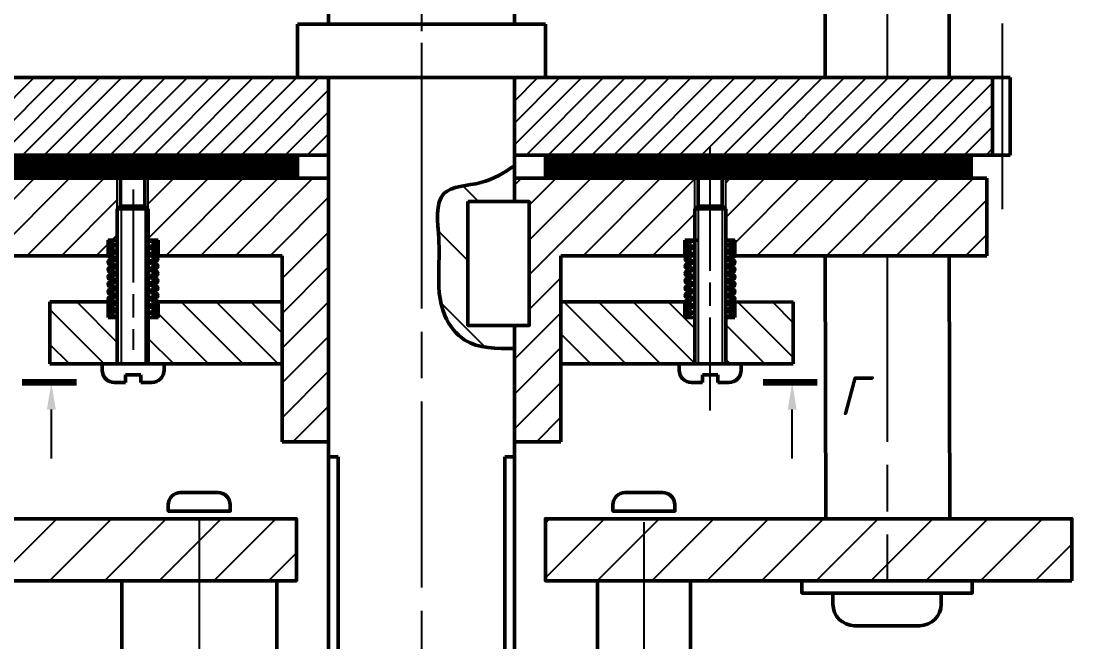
# Model space of a CAD drawing. Header units: millimetres. Extents: x 0 to 841, y -77 to 853.
# Drawn here: x 430.2 to 498.1, y 350.1 to 390.2 of the extents above; entities that cross this region are included whole.
import ezdxf

# ---------------------------------------------------------------- set-up
doc = ezdxf.new("R2010")
doc.units = ezdxf.units.MM
doc.linetypes.add('AM_ISO08W050', pattern=[18, 12, -1.5, 3, -1.5])
doc.linetypes.add('AM_ISO08W050x2', pattern=[9, 6, -0.75, 1.5, -0.75])
for name, color, linetype, lineweight in [('AM_0', 7, 'Continuous', 50), ('AM_0N', 7, 'Continuous', 50), ('AM_4', 3, 'Continuous', 25), ('AM_5', 3, 'Continuous', 25), ('AM_7', 4, 'AM_ISO08W050', 25), ('AM_8', 1, 'Continuous', 25), ('AM_8N', 1, 'Continuous', 25), ('основные', 7, 'Continuous', 50), ('оч жирные', 7, 'Continuous', 140)]:
    doc.layers.add(name, color=color, linetype=linetype, lineweight=lineweight)
doc.styles.get("Standard").update_dxf_attribs({"font": 'geniso.shx', "oblique": 15})
pattern_1 = [(45, (199.460975561205, 198.8098578900189), (-0.7071067811865476, 0.7071067811865476), [])]
pattern_2 = [(45, (199.460975561205, 202.817483433682), (-1.767766952966369, 1.767766952966369), [])]

msp = doc.modelspace()

# ---------------------------------------------------------------- hatches: boundary and pattern name
at = {"layer": 'AM_8'}
h = msp.add_hatch(dxfattribs=at)
h.set_pattern_fill('_U', color=256, angle=45, style=0, pattern_type=0)
h.set_pattern_definition(pattern_1)
h.paths.add_polyline_path([(419.1859755612047, 381.5598578900189), (448.0609765662182, 381.5598578900189), (448.0609765662182, 381.5638679044558), (450.0606730603242, 381.5628655528535), (450.0609755612047, 386.5598578900189), (419.1859755612047, 386.5598578900189)])
h = msp.add_hatch(dxfattribs=at)
h.set_pattern_fill('_U', color=256, angle=45, style=0, pattern_type=0)
h.set_pattern_definition(pattern_1)
h.paths.add_polyline_path([(492.9359755612047, 381.5598578900189), (492.9359755612047, 386.5598578900189), (462.0609755612047, 386.5598578900189), (462.0609755612047, 381.5598578900189)])
h = msp.add_hatch(dxfattribs=at)
h.set_pattern_fill('ANSI31', color=256, angle=90, style=0)
h.set_pattern_definition([(135, (199.460975561205, 198.8098578900189), (-2.245064030267288, -2.245064030267288), [])])
edge = h.paths.add_edge_path()
edge.add_spline(control_points=[(462.0609755612047, 380.8721319733041), (461.3970977047969, 380.4388652108789), (460.0477099102608, 379.5582139354195), (456.7679058908153, 379.5810777763456), (457.2485571936932, 376.3629258306127), (457.1524844068011, 373.8964817463382), (457.1644426681299, 371.4276900605455), (458.8563356753236, 369.2716641575205), (460.3786890217359, 369.0970530414929), (461.2486670225465, 369.0807269258662)], knot_values=[0, 0, 0, 0, 2.418082470328328, 4.914956780300526, 7.852483355528596, 9.823072599499431, 12.83017415258394, 14.87577353842227, 17.35521427821891, 17.35521427821891, 17.35521427821891, 17.35521427821891], degree=3, periodic=0)
edge.add_line((461.2486670232286, 369.0807269258277), (462.0609755612047, 369.0807269258277))
edge.add_line((462.0609755612047, 369.0807269258277), (462.0609755612047, 370.5638679044558))
edge.add_line((462.0609755612047, 370.5638679044558), (459.0609755612047, 370.5638679044558))
edge.add_line((459.0609755612047, 370.5638679044558), (459.0609755612047, 378.5638679044558))
edge.add_line((459.0609755612047, 378.5638679044558), (462.0609755612047, 378.5638679044558))
edge.add_line((462.0609755612047, 378.5638679044558), (462.0609755612047, 380.0638679044558))
edge.add_line((462.0609755612047, 380.0638679044558), (462.0609755612047, 380.8721319733041))
h = msp.add_hatch(dxfattribs=at)
h.set_pattern_fill('_U', color=256, scale=2.5, angle=45, style=0, pattern_type=0)
h.set_pattern_definition(pattern_2)
h.paths.add_polyline_path([(393.060975561205, 358.0883524694908), (393.060975561205, 354.0883524694908), (447.9859755612047, 354.0883524694908), (447.9859755612047, 358.0883524694908)])
h = msp.add_hatch(dxfattribs=at)
h.set_pattern_fill('_U', color=256, scale=2.5, angle=45, style=0, pattern_type=0)
h.set_pattern_definition(pattern_2)
h.paths.add_polyline_path([(498.0609755612047, 358.0883524694908), (464.0609755612047, 358.0883524694908), (464.0609755612047, 354.0883524694908), (498.0609755612047, 354.0883524694908)])
at = {"layer": 'AM_8N'}
h = msp.add_hatch(dxfattribs=at)
h.set_pattern_fill('ANSI31', color=256, scale=0.5)
h.set_pattern_definition([(45, (199.460975561205, 148.4403361132412), (-1.122532015133644, 1.122532015133644), [])])
h.paths.add_polyline_path([(492.5609745561911, 380.0638679044558), (475.7011724254189, 380.0638679044558), (475.7011724254189, 376.0715045782937), (476.0273458232647, 376.0715045782937), (476.2609755612046, 376.0715045782937), (476.2888972687447, 376.0715045782937), (476.2888972687447, 375.0638679044558), (492.5609745561911, 375.0638679044558)])
h.paths.add_polyline_path([(473.7011724254189, 378.0807269258277), (473.7011724254189, 380.0638679044558), (462.0609755612047, 380.0638679044558), (462.0609755612047, 378.5638679044558), (463.0168120898517, 378.5638679044558), (463.0168120898517, 370.5638679044558), (462.0609755612047, 370.5638679044558), (462.0609755612047, 363.0638679044558), (465.0609755612047, 363.0638679044558), (465.0609755612047, 375.0638679044558), (467.4620082613618, 375.0638679044558), (473.0620082613618, 375.0638679044558), (473.0620082613618, 375.2526124410871), (473.0620082613618, 375.9904602951214), (473.0620082613618, 376.0715045782937), (473.097948988769, 376.0715045782937), (473.7011724254189, 376.0715045782937)])
h.paths.add_polyline_path([(450.0605823161169, 380.0638679044558), (438.4207786969904, 380.0638679044558), (438.4207786969904, 376.0715045782937), (439.0240021336404, 376.0715045782937), (439.0599428610475, 376.0715045782937), (439.0599428610475, 375.9904602951214), (439.0599428610475, 375.2526124410871), (439.0599428610475, 375.0638679044558), (444.6599428610475, 375.0638679044558), (447.0609755612047, 375.0638679044558), (447.0610152379845, 363.0639586650883), (450.0595531885784, 363.0637771438234)])
h.paths.add_polyline_path([(436.4207786969904, 378.0807269258277), (436.4207786969904, 380.0638679044558), (419.5609765662182, 380.0638679044558), (419.5609765662182, 375.0638679044558), (435.8329820575001, 375.0638679044558), (435.8329820575001, 376.0715045782937), (435.8609755612047, 376.0715045782937), (436.0946052991446, 376.0715045782937), (436.4207786969904, 376.0715045782937)])
h = msp.add_hatch(dxfattribs=at)
h.set_pattern_fill('ANSI31', color=256, scale=0.5, angle=90)
h.set_pattern_definition([(135, (199.460975561205, 148.4403361132412), (-1.122532015133644, -1.122532015133644), [])])
h.paths.add_polyline_path([(439.0599428610475, 372.0807269258277), (439.0599428610475, 371.0730902519898), (438.4207786969904, 371.0730902519898), (438.4207786969904, 368.0807269258277), (447.0609755612047, 368.0807269258277), (447.0609755612047, 372.0807269258277), (444.6599428610475, 372.0807269258277)])
h.paths.add_polyline_path([(432.0609755612047, 372.0807269258277), (432.0609755612047, 368.0807269258277), (436.4207786969904, 368.0807269258277), (436.4207786969904, 371.0730902519898), (435.8329820575001, 371.0730902519837), (435.8329820575001, 372.0807269258277)])
h.paths.add_polyline_path([(467.4620082613618, 372.0807269258277), (465.0609755612047, 372.0807269258277), (465.0609755612047, 368.0807269258277), (473.7011724254189, 368.0807269258277), (473.7011724254189, 371.0730902519899), (473.3505923065537, 371.0730902519898), (473.0620082613618, 371.0730902519898), (473.0620082613618, 372.0807269258277)])
h.paths.add_polyline_path([(476.2889690649091, 371.0684498107769), (475.7011724254189, 371.0730902519898), (475.7011724254189, 368.0807269258277), (476.7011724254189, 368.0807269258277), (480.0609755612047, 368.0807269258277), (480.0609755612047, 372.0807269258277), (476.2889690649092, 372.0760864846147)])
at = {"layer": 'основные'}
h = msp.add_hatch(dxfattribs=at)
h.set_pattern_fill('GRATE', color=256, scale=0.069, angle=45, style=0)
h.set_pattern_definition([(45, (199.460975561205, 198.8098578900189), (-0.03872735452211073, 0.03872735452211073), []), (135, (199.460975561205, 198.8098578900189), (-0.1549094180884429, -0.1549094180884429), [])])
h.paths.add_polyline_path([(448.0609765662182, 381.5598578900189), (420.5609765662182, 381.5598578900189), (420.5609765662182, 380.0638679044558), (448.0609765662182, 380.0638679044558)])
h.paths.add_polyline_path([(491.5609745561911, 381.5598578900189), (464.0609745561911, 381.5598578900189), (464.0609745561911, 380.0638679044558), (491.5609745561911, 380.0638679044558)])

# ---------------------------------------------------------------- linework, layer by layer
at = {"layer": 'AM_0'}
for p, q in [((450.0609755612047, 394.8098578900189), (450.0609755612047, 389.9984334673212)), ((462.0609755612047, 394.8098578900189), (462.0609755612047, 389.9984334673212)), ((448.0609755612047, 389.9984334673212), (448.0609755612047, 386.5598578900189)), ((464.0609755612047, 389.9984334673212), (448.0609755612047, 389.9984334673212)), ((464.0609755612047, 389.9984334673212), (464.0609755612047, 386.5598578900189)), ((494.0609755612047, 386.5598578900189), (418.0609755612047, 386.5598578900189)), ((464.0609755612047, 386.5598578900189), (448.0609755612047, 386.5598578900189)), ((462.0609755612047, 386.5598578900189), (450.0609755612047, 386.5598578900189)), ((492.9359755612047, 386.5598578900189), (492.9359755612047, 381.5598578900189)), ((494.0609755612047, 386.5598578900189), (494.0609755612047, 381.5598578900189)), ((450.0609755612046, 381.5598578900189), (418.0609755612047, 381.5598578900189)), ((494.0609755612047, 381.5598578900189), (462.0609755612047, 381.5598578900189)), ((436.6372850479365, 378.2684497928439), (436.6372850479365, 380.0638679044558)), ((438.2042723460443, 378.2684497928439), (438.2042723460443, 380.0638679044558)), ((473.917678776365, 378.2684497928439), (473.9176787763651, 380.0638679044558)), ((475.4846660744728, 378.2684497928439), (475.4846660744728, 380.0638679044558))]:
    msp.add_line(p, q, dxfattribs=at)
at = {"layer": 'AM_0N'}
for p, q in [((436.0946052991446, 376.0715045782937), (435.8713588158556, 376.0715045782937)), ((436.0946052991446, 376.0715045782937), (436.4207786969905, 376.0715045782937)), ((438.4207786969904, 375.9952426358008), (438.8907406781898, 375.9709016749172)), ((473.7011724254189, 375.9952426358008), (473.2312104442195, 375.9709016749172)), ((476.0273458232647, 376.0715045782937), (475.7011724254189, 376.0715045782937)), ((476.0273458232647, 376.0715045782937), (476.2505923065537, 376.0715045782937)), ((435.9707786969904, 375.4348833732504), (436.4207786969904, 375.3981515303587)), ((436.4207786969904, 375.7984274570034), (435.9752234368104, 375.8215043091603)), ((436.4207786969905, 375.6991492994773), (435.9951854180098, 375.7338889116089)), ((436.4207786969905, 375.2257166577625), (435.9951854180098, 375.2604562698941)), ((438.8752234368104, 375.671303251657), (438.4207786969904, 375.6948405207942)), ((438.8951854180098, 375.4971725907516), (438.4207786969904, 375.5358966644033)), ((473.2267657043995, 375.4971725907516), (473.7011724254189, 375.5358966644033)), ((473.2467276855989, 375.671303251657), (473.7011724254189, 375.6948405207942)), ((475.7011724254189, 375.7984274570034), (476.1467276855989, 375.8215043091603)), ((475.7011724254189, 375.6991492994773), (476.1267657043995, 375.7338889116089)), ((476.1511724254189, 375.4348833732504), (475.7011724254189, 375.3981515303587)), ((475.7011724254189, 375.2257166577625), (476.1267657043995, 375.2604562698941)), ((435.9707786969904, 374.9614507315356), (436.4207786969904, 374.924718888644)), ((436.4207786969905, 374.7522840160476), (435.9951854180098, 374.7870236281793)), ((438.4207786969904, 375.2348988952847), (438.8707786969904, 375.198167052393)), ((438.8951854180098, 375.0237399490367), (438.4207786969904, 375.0624640226885)), ((438.4207786969904, 374.7614662535699), (438.8707786969904, 374.7247344106782)), ((438.8951854180098, 374.5503073073219), (438.4207786969904, 374.5890313809736)), ((473.2267657043995, 375.0237399490367), (473.7011724254189, 375.0624640226885)), ((473.2267657043995, 374.5503073073219), (473.7011724254189, 374.5890313809736)), ((473.7011724254189, 375.2348988952847), (473.2511724254189, 375.198167052393)), ((473.7011724254189, 374.7614662535699), (473.2511724254189, 374.7247344106782)), ((476.1511724254189, 374.9614507315356), (475.7011724254189, 374.924718888644)), ((475.7011724254189, 374.7522840160476), (476.1267657043995, 374.7870236281793)), ((435.9707786969904, 374.4880180898208), (436.4207786969904, 374.4512862469292)), ((435.9707786969904, 374.014585448106), (436.4207786969904, 373.9778536052144)), ((436.4207786969905, 374.2788513743328), (435.9951854180098, 374.3135909864645)), ((438.4207786969904, 374.288033611855), (438.8707786969904, 374.2513017689633)), ((438.8951854180098, 374.0768746656071), (438.4207786969904, 374.1155987392588)), ((473.2267657043995, 374.0768746656071), (473.7011724254189, 374.1155987392588)), ((473.7011724254189, 374.288033611855), (473.2511724254189, 374.2513017689633)), ((476.1511724254189, 374.4880180898208), (475.7011724254189, 374.4512862469292)), ((475.7011724254189, 374.2788513743328), (476.1267657043995, 374.3135909864645)), ((476.1511724254189, 374.014585448106), (475.7011724254189, 373.9778536052144)), ((435.9707786969904, 373.5411528063912), (436.4207786969904, 373.5044209634995)), ((436.4207786969905, 373.805418732618), (435.9951854180098, 373.8401583447497)), ((436.4207786969905, 373.3319860909032), (435.9951854180098, 373.3667257030349)), ((438.4207786969904, 373.8146009701403), (438.8707786969904, 373.7778691272486)), ((438.8951854180098, 373.6034420238923), (438.4207786969904, 373.642166097544)), ((438.4207786969904, 373.3411683284254), (438.8707786969904, 373.3044364855338)), ((473.2267657043995, 373.6034420238923), (473.7011724254189, 373.642166097544)), ((473.7011724254189, 373.8146009701403), (473.2511724254189, 373.7778691272486)), ((473.7011724254189, 373.3411683284254), (473.2511724254189, 373.3044364855338)), ((475.7011724254189, 373.805418732618), (476.1267657043995, 373.8401583447497)), ((476.1511724254189, 373.5411528063912), (475.7011724254189, 373.5044209634995)), ((475.7011724254189, 373.3319860909032), (476.1267657043995, 373.3667257030349)), ((435.9707786969904, 373.0677201646764), (436.4207786969904, 373.0309883217847)), ((435.9707786969904, 372.5942875229616), (436.4207786969904, 372.5575556800699)), ((436.4207786969905, 372.8585534491885), (435.9951854180098, 372.8932930613202)), ((438.8951854180098, 373.1300093821775), (438.4207786969904, 373.1687334558292)), ((438.4207786969904, 372.8677356867106), (438.8707786969904, 372.831003843819)), ((438.8951854180098, 372.6565767404627), (438.4207786969904, 372.6953008141144)), ((473.2267657043995, 373.1300093821775), (473.7011724254189, 373.1687334558292)), ((473.2267657043995, 372.6565767404627), (473.7011724254189, 372.6953008141144)), ((473.7011724254189, 372.8677356867106), (473.2511724254189, 372.831003843819)), ((476.1511724254189, 373.0677201646764), (475.7011724254189, 373.0309883217847)), ((475.7011724254189, 372.8585534491885), (476.1267657043995, 372.8932930613202)), ((476.1511724254189, 372.5942875229616), (475.7011724254189, 372.5575556800699)), ((435.9707786969904, 372.1208548812468), (436.4207786969904, 372.0841230383551)), ((436.4207786969905, 372.3851208074735), (435.9951854180098, 372.4198604196053)), ((436.4207786969905, 371.9116881657588), (435.9951854180098, 371.9464277778905)), ((438.4207786969904, 372.3943030449958), (438.8707786969904, 372.3575712021042)), ((438.8951854180098, 372.1831440987479), (438.4207786969904, 372.2218681723995)), ((438.4207786969904, 371.920870403281), (438.8707786969904, 371.8841385603894)), ((473.2267657043995, 372.1831440987479), (473.7011724254189, 372.2218681723995)), ((473.7011724254189, 372.3943030449958), (473.2511724254189, 372.3575712021042)), ((473.7011724254189, 371.920870403281), (473.2511724254189, 371.8841385603894)), ((475.7011724254189, 372.3851208074735), (476.1267657043995, 372.4198604196053)), ((476.1511724254189, 372.1208548812468), (475.7011724254189, 372.0841230383551)), ((475.7011724254189, 371.9116881657588), (476.1267657043995, 371.9464277778905)), ((435.9707786969904, 371.6474222395319), (436.4207786969904, 371.6106903966403)), ((435.9907406781898, 371.4732915786265), (436.4207786969904, 371.451018418216)), ((438.8951854180098, 371.7097114570331), (438.4207786969904, 371.7484355306848)), ((438.4207786969904, 371.4474377615662), (438.8707786969904, 371.4107059186746)), ((438.4207786969904, 371.3474314820069), (438.8907406781898, 371.3230905211232)), ((473.2267657043995, 371.7097114570331), (473.7011724254189, 371.7484355306848)), ((473.7011724254189, 371.3474314820069), (473.2312104442195, 371.3230905211232)), ((473.7011724254189, 371.4474377615662), (473.2511724254189, 371.4107059186746)), ((476.1511724254189, 371.6474222395319), (475.7011724254189, 371.6106903966403)), ((476.1312104442195, 371.4732915786265), (475.7011724254189, 371.451018418216)), ((436.4207786969904, 371.1506163032093), (435.9752234368104, 371.1736931553663)), ((438.7713588158556, 371.0730902519898), (438.4207786969904, 371.0730902519899)), ((438.7713588158556, 371.0730902519898), (438.9946052991446, 371.0730902519898)), ((473.3505923065537, 371.0730902519898), (473.1273458232647, 371.0730902519898)), ((473.3505923065537, 371.0730902519898), (473.7011724254189, 371.0730902519899)), ((475.7011724254189, 371.1506163032093), (476.1467276855989, 371.1736931553663))]:
    msp.add_line(p, q, dxfattribs=at)
at = {"layer": 'AM_0N', "extrusion": (0, 0, -1)}
for centre in [(-438.8829820575001, 375.821102463287), (-473.2389690649092, 375.821102463287), (-435.9829820575001, 375.5843861424297), (-435.9829820575001, 375.1109535007149), (-438.8829820575001, 375.3476698215723), (-473.2389690649092, 375.3476698215723), (-476.1389690649092, 375.5843861424297), (-476.1389690649092, 375.1109535007149), (-435.9829820575001, 374.6375208590001), (-438.8829820575001, 374.8742371798575), (-473.2389690649092, 374.8742371798575), (-476.1389690649092, 374.6375208590001), (-435.9829820575001, 374.1640882172852), (-438.8829820575001, 374.4008045381427), (-438.8829820575001, 373.9273718964279), (-473.2389690649092, 374.4008045381427), (-473.2389690649092, 373.9273718964279), (-476.1389690649092, 374.1640882172852), (-435.9829820575001, 373.6906555755704), (-435.9829820575001, 373.2172229338556), (-438.8829820575001, 373.4539392547131), (-473.2389690649092, 373.4539392547131), (-476.1389690649092, 373.6906555755704), (-476.1389690649092, 373.2172229338556), (-435.9829820575001, 372.7437902921408), (-438.8829820575001, 372.9805066129983), (-438.8829820575001, 372.5070739712834), (-473.2389690649092, 372.9805066129983), (-473.2389690649092, 372.5070739712834), (-476.1389690649092, 372.7437902921408), (-435.9829820575001, 372.270357650426), (-435.9829820575001, 371.7969250087112), (-438.8829820575001, 372.0336413295686), (-473.2389690649092, 372.0336413295686), (-476.1389690649092, 372.270357650426), (-476.1389690649092, 371.7969250087112), (-435.9829820575001, 371.3234923669964), (-438.8829820575001, 371.5602086878538), (-473.2389690649092, 371.5602086878538), (-476.1389690649092, 371.3234923669964)]:
    msp.add_circle(centre, 0.15, dxfattribs=at)
for centre, radius, start, end in [((-435.9829820575001, 375.9713035207903), 0.1499999999999996, 138.0865663065476, 41.91343369345245), ((-476.1389690649092, 375.9713035207903), 0.1499999999999996, 138.0865663065476, 41.91343369345245), ((-435.9829820575001, 375.5843861424297), 0.1500000000000079, 274.6664977754298, 94.66649777542986), ((-435.9829820575001, 375.1109535007149), 0.1499999999999937, 274.6664977754298, 94.66649777542986), ((-438.8829820575001, 375.3476698215723), 0.1500000000000079, 94.66649777542986, 274.6664977754298), ((-473.2389690649092, 375.3476698215723), 0.1500000000000079, 265.3335022245702, 85.33350222457015), ((-476.1389690649092, 375.5843861424297), 0.1500000000000079, 85.33350222457015, 265.3335022245702), ((-476.1389690649092, 375.1109535007149), 0.1499999999999937, 85.33350222457015, 265.3335022245702), ((-435.9829820575001, 374.6375208590001), 0.1499999999999937, 274.6664977754298, 94.66649777542986), ((-438.8829820575001, 374.8742371798575), 0.1499999999999937, 94.66649777542986, 274.6664977754298), ((-473.2389690649092, 374.8742371798575), 0.1499999999999937, 265.3335022245702, 85.33350222457015), ((-476.1389690649092, 374.6375208590001), 0.1499999999999937, 85.33350222457015, 265.3335022245702), ((-435.9829820575001, 374.1640882172853), 0.1500000000000079, 274.6664977754298, 94.66649777542986), ((-438.8829820575001, 374.4008045381427), 0.1500000000000079, 94.66649777542986, 274.6664977754298), ((-438.8829820575001, 373.9273718964279), 0.1500000000000079, 94.66649777542986, 274.6664977754298), ((-473.2389690649092, 374.4008045381427), 0.1500000000000079, 265.3335022245702, 85.33350222457015), ((-473.2389690649092, 373.9273718964279), 0.1500000000000079, 265.3335022245702, 85.33350222457015), ((-476.1389690649092, 374.1640882172853), 0.1500000000000079, 85.33350222457015, 265.3335022245702), ((-435.9829820575001, 373.6906555755704), 0.1499999999999937, 274.6664977754298, 94.66649777542986), ((-435.9829820575001, 373.2172229338556), 0.1500000000000079, 274.6664977754298, 94.66649777542986), ((-438.8829820575001, 373.4539392547131), 0.1499999999999937, 94.66649777542986, 274.6664977754298), ((-473.2389690649092, 373.4539392547131), 0.1499999999999937, 265.3335022245702, 85.33350222457015), ((-476.1389690649092, 373.6906555755704), 0.1499999999999937, 85.33350222457015, 265.3335022245702), ((-476.1389690649092, 373.2172229338556), 0.1500000000000079, 85.33350222457015, 265.3335022245702), ((-435.9829820575001, 372.7437902921408), 0.1500000000000079, 274.6664977754298, 94.66649777542986), ((-438.8829820575001, 372.9805066129982), 0.1500000000000079, 94.66649777542986, 274.6664977754298), ((-438.8829820575001, 372.5070739712834), 0.1499999999999937, 94.66649777542986, 274.6664977754298), ((-473.2389690649092, 372.9805066129982), 0.1500000000000079, 265.3335022245702, 85.33350222457015), ((-473.2389690649092, 372.5070739712834), 0.1499999999999937, 265.3335022245702, 85.33350222457015), ((-476.1389690649092, 372.7437902921408), 0.1500000000000079, 85.33350222457015, 265.3335022245702), ((-435.9829820575001, 372.270357650426), 0.1499999999999937, 274.6664977754298, 94.66649777542986), ((-435.9829820575001, 371.7969250087112), 0.1500000000000079, 274.6664977754298, 94.66649777542986), ((-438.8829820575002, 372.0336413295686), 0.1499999999999937, 94.66649777542986, 274.6664977754298), ((-473.2389690649092, 372.0336413295686), 0.1499999999999937, 265.3335022245702, 85.33350222457015), ((-476.1389690649092, 372.270357650426), 0.1499999999999937, 85.33350222457015, 265.3335022245702), ((-476.1389690649092, 371.7969250087112), 0.1500000000000079, 85.33350222457015, 265.3335022245702), ((-438.8829820575001, 371.1732913094932), 0.1499999999999998, 318.0865663065475, 221.9134336934524), ((-438.8829820575002, 371.5602086878538), 0.1500000000000079, 94.66649777542986, 274.6664977754298), ((-473.2389690649092, 371.1732913094932), 0.1499999999999998, 318.0865663065475, 221.9134336934524), ((-473.2389690649092, 371.5602086878538), 0.1500000000000079, 265.3335022245702, 85.33350222457015)]:
    msp.add_arc(centre, radius, start, end, dxfattribs=at)
at = {"layer": 'AM_4'}
for p, q in [((436.4207786969904, 368.0807269258277), (436.4207786969904, 380.0638679044558)), ((438.4207786969904, 368.0807269258277), (438.4207786969904, 380.0638679044558)), ((473.7011724254189, 368.0807269258277), (473.7011724254189, 380.0638679044558)), ((475.7011724254189, 368.0807269258277), (475.7011724254189, 380.0638679044558)), ((436.6589951983686, 378.2684497928439), (436.6589951983686, 368.0807269258277)), ((438.2259824964764, 378.2684497928439), (438.2259824964764, 368.0807269258277)), ((473.9176787763651, 378.2684497928439), (473.9176787763651, 368.0807269258277)), ((475.4846660744728, 378.2684497928439), (475.4846660744728, 368.0807269258277))]:
    msp.add_line(p, q, dxfattribs=at)
at = {"layer": 'AM_5'}
for p, q in [((432.160779756235, 361.9711528125252), (432.160779756235, 365.1307269258277)), ((479.9947530700487, 361.9711528125252), (479.9947530700487, 365.1307269258277))]:
    msp.add_line(p, q, dxfattribs=at)
at = {"layer": 'AM_5', "linetype": 'Continuous'}
for points in [[(432.4524464217351, 365.1307269258277), (431.869113090735, 365.1307269258277), (432.160779756235, 366.8807269258277)], [(480.2864197355487, 365.1307269258277), (479.7030864045487, 365.1307269258277), (479.9947530700487, 366.8807269258277)]]:
    msp.add_trace(points, dxfattribs=at)
at = {"layer": 'AM_7'}
for p, q in [((456.0609755612047, 419.6536098187582), (456.0527721855641, 227.0286857789417)), ((486.1240966575006, 394.8098578900189), (486.1240966575006, 386.5598578900189)), ((493.5609755612047, 390.0598578900189), (493.5609755612047, 378.0598578900189)), ((486.1240966575006, 375.0638679044558), (486.1240966575006, 354.0807269258277)), ((441.7109755612197, 358.0883524694908), (441.7109755612197, 318.5883524694912)), ((470.4191789368301, 357.8615097605524), (470.4191789368301, 234.0564556702416))]:
    msp.add_line(p, q, dxfattribs=at)
at = {"layer": 'AM_7', "linetype": 'AM_ISO08W050x2'}
for p, q in [((456.0609755612047, 397.8098578900189), (456.0609755612047, 383.5598578900189)), ((474.7011724254189, 365.0807269258277), (474.7011724254189, 382.0638679044558)), ((437.4424888474225, 379.3349471180376), (437.4424888474225, 368.9852290718723))]:
    msp.add_line(p, q, dxfattribs=at)
at = {"layer": 'AM_8N'}
for p, q in [((435.8330538536646, 375.9759439620033), (435.9286144699549, 376.0715045782937)), ((435.8451033004525, 375.9122319679498), (436.0043759107963, 376.0715045782937)), ((435.8754040918685, 375.8667713185245), (436.0801373516377, 376.0715045782937)), ((435.9197000068247, 375.8353057926391), (436.1189797856514, 376.0345855714659)), ((435.9814668290699, 375.821311174043), (436.1329744042476, 375.9728187492207)), ((438.7330538536646, 375.8257429045), (438.8783416162872, 375.9710306671226)), ((438.7451033004525, 375.7620309104465), (438.9420536103407, 375.9589812203347)), ((473.3768478219569, 375.7620309104465), (473.1798975120686, 375.9589812203347)), ((473.3888972687447, 375.8257429045), (473.2436095061221, 375.9710306671226)), ((476.1404842933395, 375.821311174043), (475.9889767181617, 375.9728187492207)), ((476.2022511155847, 375.8353057926391), (476.0029713367579, 376.0345855714659)), ((476.2465470305408, 375.8667713185245), (476.0418137707716, 376.0715045782937)), ((476.2768478219568, 375.9122319679498), (476.117575211613, 376.0715045782937)), ((476.2888972687447, 375.9759439620033), (476.1933366524544, 376.0715045782937)), ((435.8330538536646, 375.5890265836426), (435.9783416162871, 375.7343143462653)), ((435.8330538536646, 375.1155939419278), (435.9783416162873, 375.2608817045505)), ((435.8451033004525, 375.5253145895891), (436.0420536103406, 375.7222648994773)), ((435.8754040918685, 375.4798539401637), (436.0875142597661, 375.6919641080613)), ((435.9197000068247, 375.4483884142784), (436.1189797856514, 375.6476681931052)), ((435.9814668290699, 375.4343937956822), (436.1329744042476, 375.58590137086)), ((438.7330538536646, 375.3523102627852), (438.8783416162872, 375.4975980254079)), ((438.7451033004525, 375.2885982687317), (438.9420536103407, 375.48554857862)), ((438.7754040918686, 375.7165702610212), (438.9875142597661, 375.9286804289187)), ((438.7754040918686, 375.2431376193064), (438.9875142597662, 375.4552477872039)), ((438.8197000068246, 375.6851047351358), (439.0189797856514, 375.8843845139626)), ((438.8197000068246, 375.211672093421), (439.0189797856514, 375.4109518722477)), ((438.88146682907, 375.6711101165397), (439.0329744042476, 375.8226176917173)), ((438.88146682907, 375.1976774748249), (439.0329744042476, 375.3491850500026)), ((473.2404842933394, 375.6711101165397), (473.0889767181617, 375.8226176917173)), ((473.2404842933394, 375.1976774748249), (473.0889767181617, 375.3491850500026)), ((473.3022511155847, 375.6851047351358), (473.1029713367579, 375.8843845139626)), ((473.3022511155847, 375.211672093421), (473.1029713367579, 375.4109518722477)), ((473.3465470305408, 375.7165702610212), (473.1344368626432, 375.9286804289187)), ((473.3465470305407, 375.2431376193064), (473.1344368626432, 375.4552477872039)), ((473.3768478219569, 375.2885982687317), (473.1798975120686, 375.48554857862)), ((473.3888972687447, 375.3523102627852), (473.2436095061221, 375.4975980254079)), ((476.1404842933395, 375.4343937956822), (475.9889767181617, 375.58590137086)), ((476.2022511155847, 375.4483884142784), (476.0029713367579, 375.6476681931052)), ((476.2465470305408, 375.4798539401637), (476.0344368626432, 375.6919641080613)), ((476.2768478219568, 375.5253145895891), (476.0798975120687, 375.7222648994773)), ((476.2888972687447, 375.5890265836426), (476.1436095061222, 375.7343143462653)), ((476.2888972687447, 375.1155939419278), (476.1436095061221, 375.2608817045505)), ((435.8330538536646, 374.642161300213), (435.9783416162872, 374.7874490628356)), ((435.8451033004525, 375.0518819478743), (436.0420536103408, 375.2488322577626)), ((435.8451033004525, 374.5784493061595), (436.0420536103408, 374.7753996160478)), ((435.8754040918685, 375.0064212984489), (436.0875142597661, 375.2185314663465)), ((435.8754040918685, 374.5329886567341), (436.0875142597661, 374.7450988246317)), ((435.9197000068247, 374.9749557725636), (436.1189797856514, 375.1742355513904)), ((435.9197000068247, 374.5015231308489), (436.1189797856514, 374.7008029096756)), ((435.9814668290699, 374.9609611539674), (436.1329744042476, 375.1124687291451)), ((435.9814668290699, 374.4875285122527), (436.1329744042476, 374.6390360874304)), ((438.7330538536646, 374.8788776210704), (438.8783416162872, 375.0241653836931)), ((438.7451033004525, 374.8151656270169), (438.9420536103407, 375.0121159369052)), ((438.7754040918685, 374.7697049775916), (438.987514259766, 374.9818151454891)), ((438.8197000068246, 374.7382394517062), (439.0189797856514, 374.937519230533)), ((438.88146682907, 374.7242448331101), (439.0329744042476, 374.8757524082878)), ((473.2404842933394, 374.7242448331101), (473.0889767181617, 374.8757524082878)), ((473.3022511155847, 374.7382394517062), (473.1029713367579, 374.937519230533)), ((473.3465470305408, 374.7697049775916), (473.1344368626433, 374.9818151454891)), ((473.3768478219569, 374.8151656270169), (473.1798975120686, 375.0121159369052)), ((473.3888972687447, 374.8788776210704), (473.2436095061221, 375.0241653836931)), ((476.1404842933394, 374.9609611539674), (475.9889767181617, 375.1124687291451)), ((476.1404842933395, 374.4875285122527), (475.9889767181617, 374.6390360874304)), ((476.2022511155847, 374.9749557725636), (476.0029713367579, 375.1742355513904)), ((476.2022511155847, 374.5015231308489), (476.0029713367579, 374.7008029096756)), ((476.2465470305408, 375.0064212984489), (476.0344368626432, 375.2185314663465)), ((476.2465470305408, 374.5329886567341), (476.0344368626432, 374.7450988246317)), ((476.2768478219568, 375.0518819478743), (476.0798975120686, 375.2488322577626)), ((476.2768478219568, 374.5784493061595), (476.0798975120686, 374.7753996160478)), ((476.2888972687447, 374.642161300213), (476.1436095061221, 374.7874490628356)), ((435.8330538536646, 374.1687286584983), (435.9783416162872, 374.3140164211208)), ((435.8451033004525, 374.1050166644447), (436.0420536103408, 374.3019669743329)), ((435.8754040918686, 374.0595560150194), (436.0875142597661, 374.2716661829169)), ((435.9197000068247, 374.0280904891341), (436.1189797856514, 374.2273702679607)), ((435.9814668290699, 374.0140958705379), (436.1329744042476, 374.1656034457156)), ((438.7330538536646, 374.4054449793556), (438.8783416162872, 374.5507327419782)), ((438.7330538536646, 373.9320123376408), (438.8783416162871, 374.0773001002634)), ((438.7451033004525, 374.3417329853021), (438.9420536103407, 374.5386832951904)), ((438.7451033004525, 373.8683003435873), (438.9420536103406, 374.0652506534755)), ((438.7754040918685, 374.2962723358768), (438.987514259766, 374.5083825037743)), ((438.7754040918685, 373.8228396941619), (438.987514259766, 374.0349498620594)), ((438.8197000068246, 374.2648068099915), (439.0189797856514, 374.4640865888182)), ((438.8197000068246, 373.7913741682766), (439.0189797856514, 373.9906539471033)), ((438.8814668290699, 374.2508121913953), (439.0329744042476, 374.4023197665729)), ((438.8814668290698, 373.7773795496804), (439.0329744042476, 373.9288871248581)), ((473.2404842933394, 374.2508121913953), (473.0889767181617, 374.4023197665729)), ((473.2404842933395, 373.7773795496804), (473.0889767181617, 373.9288871248581)), ((473.3022511155847, 374.2648068099915), (473.1029713367579, 374.4640865888182)), ((473.3022511155847, 373.7913741682766), (473.1029713367579, 373.9906539471033)), ((473.3465470305408, 374.2962723358768), (473.1344368626433, 374.5083825037743)), ((473.3465470305408, 373.8228396941619), (473.1344368626433, 374.0349498620594)), ((473.3768478219569, 374.3417329853021), (473.1798975120686, 374.5386832951904)), ((473.3768478219569, 373.8683003435873), (473.1798975120687, 374.0652506534755)), ((473.3888972687447, 374.4054449793556), (473.2436095061221, 374.5507327419782)), ((473.3888972687447, 373.9320123376408), (473.2436095061222, 374.0773001002634)), ((476.1404842933395, 374.0140958705379), (475.9889767181617, 374.1656034457156)), ((476.2022511155846, 374.0280904891341), (476.0029713367579, 374.2273702679607)), ((476.2465470305407, 374.0595560150194), (476.0344368626432, 374.2716661829169)), ((476.2768478219568, 374.1050166644447), (476.0798975120686, 374.3019669743329)), ((476.2888972687447, 374.1687286584983), (476.1436095061221, 374.3140164211208)), ((435.8330538536647, 373.6952960167835), (435.9783416162873, 373.840583779406)), ((435.8330538536646, 373.2218633750687), (435.9783416162871, 373.3671511376912)), ((435.8451033004525, 373.6315840227299), (436.0420536103408, 373.8285343326181)), ((435.8451033004525, 373.1581513810152), (436.0420536103407, 373.3551016909033)), ((435.8754040918685, 373.5861233733045), (436.0875142597661, 373.7982335412021)), ((435.8754040918686, 373.1126907315897), (436.0875142597661, 373.3248008994873)), ((435.9197000068247, 373.5546578474193), (436.1189797856514, 373.753937626246)), ((435.9197000068247, 373.0812252057044), (436.1189797856514, 373.2805049845311)), ((435.9814668290699, 373.540663228823), (436.1329744042476, 373.6921708040007)), ((435.9814668290699, 373.0672305871082), (436.1329744042476, 373.2187381622859)), ((438.7330538536646, 373.458579695926), (438.8783416162872, 373.6038674585486)), ((438.7451033004525, 373.3948677018724), (438.9420536103407, 373.5918180117607)), ((438.7754040918685, 373.3494070524471), (438.987514259766, 373.5615172203446)), ((438.8197000068246, 373.3179415265618), (439.0189797856514, 373.5172213053885)), ((438.8814668290699, 373.3039469079656), (439.0329744042476, 373.4554544831433)), ((473.2404842933394, 373.3039469079656), (473.0889767181617, 373.4554544831433)), ((473.3022511155847, 373.3179415265618), (473.1029713367579, 373.5172213053885)), ((473.3465470305408, 373.3494070524471), (473.1344368626433, 373.5615172203446)), ((473.3768478219569, 373.3948677018724), (473.1798975120686, 373.5918180117607)), ((473.3888972687447, 373.458579695926), (473.2436095061221, 373.6038674585486)), ((476.1404842933395, 373.540663228823), (475.9889767181617, 373.6921708040007)), ((476.1404842933395, 373.0672305871082), (475.9889767181617, 373.2187381622859)), ((476.2022511155846, 373.5546578474193), (476.0029713367579, 373.753937626246)), ((476.2022511155847, 373.0812252057044), (476.0029713367579, 373.2805049845311)), ((476.2465470305408, 373.5861233733045), (476.0344368626432, 373.7982335412021)), ((476.2465470305407, 373.1126907315897), (476.0344368626432, 373.3248008994873)), ((476.2768478219568, 373.6315840227299), (476.0798975120686, 373.8285343326181)), ((476.2768478219568, 373.1581513810152), (476.0798975120686, 373.3551016909033)), ((476.2888972687446, 373.6952960167835), (476.1436095061221, 373.840583779406)), ((476.2888972687447, 373.2218633750687), (476.1436095061222, 373.3671511376912)), ((435.8330538536646, 372.7484307333538), (435.9783416162873, 372.8937184959764)), ((435.8451033004525, 372.6847187393003), (436.0420536103408, 372.8816690491885)), ((435.8754040918685, 372.6392580898749), (436.0875142597661, 372.8513682577724)), ((435.9197000068247, 372.6077925639896), (436.1189797856514, 372.8070723428164)), ((435.9814668290699, 372.5937979453934), (436.1329744042475, 372.745305520571)), ((438.7330538536646, 372.9851470542112), (438.8783416162872, 373.1304348168338)), ((438.7330538536646, 372.5117144124964), (438.8783416162872, 372.657002175119)), ((438.7451033004525, 372.9214350601577), (438.9420536103407, 373.1183853700459)), ((438.7451033004525, 372.4480024184429), (438.9420536103407, 372.6449527283311)), ((438.7754040918685, 372.8759744107323), (438.987514259766, 373.0880845786298)), ((438.7754040918686, 372.4025417690175), (438.987514259766, 372.614651936915)), ((438.8197000068246, 372.844508884847), (439.0189797856514, 373.0437886636738)), ((438.8197000068247, 372.3710762431322), (439.0189797856514, 372.5703560219589)), ((438.8814668290698, 372.8305142662508), (439.0329744042476, 372.9820218414285)), ((473.2404842933395, 372.8305142662508), (473.0889767181617, 372.9820218414285)), ((473.3022511155847, 372.844508884847), (473.1029713367579, 373.0437886636738)), ((473.3022511155846, 372.3710762431322), (473.1029713367579, 372.5703560219589)), ((473.3465470305408, 372.8759744107323), (473.1344368626433, 373.0880845786298)), ((473.3465470305408, 372.4025417690175), (473.1344368626433, 372.614651936915)), ((473.3768478219569, 372.9214350601577), (473.1798975120686, 373.1183853700459)), ((473.3768478219569, 372.4480024184429), (473.1798975120686, 372.6449527283311)), ((473.3888972687447, 372.9851470542112), (473.2436095061221, 373.1304348168338)), ((473.3888972687447, 372.5117144124964), (473.2436095061221, 372.657002175119)), ((476.1404842933394, 372.5937979453934), (475.9889767181618, 372.745305520571)), ((476.2022511155847, 372.6077925639896), (476.0029713367579, 372.8070723428164)), ((476.2465470305408, 372.6392580898749), (476.0344368626432, 372.8513682577724)), ((476.2768478219568, 372.6847187393003), (476.0798975120686, 372.8816690491885)), ((476.2888972687447, 372.7484307333538), (476.1436095061221, 372.8937184959764)), ((435.8330538536646, 372.274998091639), (435.9783416162873, 372.4202858542616)), ((435.8330538536646, 371.8015654499242), (435.9783416162873, 371.9468532125468)), ((435.8451033004525, 372.2112860975855), (436.0420536103408, 372.4082364074737)), ((435.8451033004525, 371.7378534558707), (436.0420536103408, 371.9348037657589)), ((435.8754040918685, 372.1658254481601), (436.0875142597661, 372.3779356160576)), ((435.8754040918685, 371.6923928064454), (436.0875142597661, 371.9045029743429)), ((435.9197000068247, 372.1343599222748), (436.1189797856514, 372.3336397011016)), ((435.9197000068247, 371.66092728056), (436.1189797856514, 371.8602070593868)), ((435.9814668290699, 372.1203653036786), (436.1329744042476, 372.2718728788564)), ((438.7330538536646, 372.0382817707816), (438.8783416162872, 372.1835695334042)), ((438.7451033004525, 371.9745697767281), (438.9420536103407, 372.1715200866163)), ((438.7754040918686, 371.9291091273028), (438.9875142597661, 372.1412192952003)), ((438.8197000068246, 371.8976436014175), (439.0189797856514, 372.0969233802442)), ((438.88146682907, 372.357081624536), (439.0329744042476, 372.5085891997137)), ((438.88146682907, 371.8836489828212), (439.0329744042476, 372.0351565579989)), ((473.2404842933394, 372.357081624536), (473.0889767181617, 372.5085891997137)), ((473.2404842933394, 371.8836489828212), (473.0889767181617, 372.0351565579989)), ((473.3022511155847, 371.8976436014175), (473.1029713367579, 372.0969233802442)), ((473.3465470305408, 371.9291091273028), (473.1344368626432, 372.1412192952003)), ((473.3768478219569, 371.9745697767281), (473.1798975120686, 372.1715200866163)), ((473.3888972687447, 372.0382817707816), (473.2436095061221, 372.1835695334042)), ((476.1404842933395, 372.1203653036786), (475.9889767181617, 372.2718728788564)), ((476.2022511155847, 372.1343599222748), (476.0029713367579, 372.3336397011016)), ((476.2022511155847, 371.66092728056), (476.0029713367579, 371.8602070593868)), ((476.2465470305408, 372.1658254481601), (476.0344368626432, 372.3779356160576)), ((476.2465470305408, 371.6923928064454), (476.0344368626432, 371.9045029743429)), ((476.2768478219568, 372.2112860975855), (476.0798975120686, 372.4082364074737)), ((476.2768478219568, 371.7378534558707), (476.0798975120686, 371.9348037657589)), ((476.2888972687447, 372.274998091639), (476.1436095061221, 372.4202858542616)), ((476.2888972687447, 371.8015654499242), (476.1436095061221, 371.9468532125468)), ((435.8330538536646, 371.3281328082094), (435.9783416162873, 371.473420570832)), ((435.8451033004525, 371.2644208141559), (436.0420536103408, 371.4613711240441)), ((435.8754040918686, 371.2189601647305), (436.0875142597661, 371.4310703326281)), ((435.9197000068247, 371.1874946388452), (436.1189797856514, 371.386774417672)), ((435.9814668290699, 371.6469326619638), (436.1329744042475, 371.7984402371414)), ((435.9814668290699, 371.173500020249), (436.1329744042476, 371.3250075954268)), ((438.7330538536646, 371.5648491290668), (438.8783416162871, 371.7101368916893)), ((438.7330538536646, 371.177931750706), (438.8783416162872, 371.3232195133287)), ((438.7451033004525, 371.5011371350133), (438.9420536103407, 371.6980874449015)), ((438.7451033004525, 371.1142197566525), (438.9420536103407, 371.3111700665407)), ((438.7754040918686, 371.4556764855879), (438.987514259766, 371.6677866534855)), ((438.7797352366312, 371.0730902519898), (438.9875142597661, 371.2808692751248)), ((438.8197000068246, 371.4242109597026), (439.0189797856514, 371.6234907385293)), ((438.8554966774726, 371.0730902519898), (439.0189797856514, 371.2365733601687)), ((438.8814668290698, 371.4102163411064), (439.0329744042476, 371.5617239162841)), ((473.2404842933395, 371.4102163411064), (473.0889767181617, 371.5617239162841)), ((473.3022511155847, 371.4242109597026), (473.1029713367579, 371.6234907385293)), ((473.2664544449368, 371.0730902519898), (473.1029713367579, 371.2365733601687)), ((473.3465470305408, 371.4556764855879), (473.1344368626433, 371.6677866534855)), ((473.3422158857782, 371.0730902519898), (473.1344368626432, 371.2808692751248)), ((473.3768478219569, 371.5011371350133), (473.1798975120686, 371.6980874449015)), ((473.3768478219569, 371.1142197566525), (473.1798975120686, 371.3111700665407)), ((473.3888972687447, 371.5648491290668), (473.2436095061222, 371.7101368916893)), ((473.3888972687448, 371.177931750706), (473.2436095061221, 371.3232195133287)), ((476.1404842933394, 371.6469326619638), (475.9889767181618, 371.7984402371414)), ((476.1404842933395, 371.173500020249), (475.9889767181617, 371.3250075954268)), ((476.2022511155847, 371.1874946388452), (476.0029713367579, 371.386774417672)), ((476.2465470305407, 371.2189601647305), (476.0344368626432, 371.4310703326281)), ((476.2768478219568, 371.2644208141559), (476.0798975120686, 371.4613711240441)), ((476.2888972687447, 371.3281328082094), (476.1436095061221, 371.473420570832)), ((438.931258118314, 371.0730902519898), (439.0329744042476, 371.1748065379234)), ((473.1906930040954, 371.0730902519898), (473.0889767181617, 371.1748065379234))]:
    msp.add_line(p, q, dxfattribs=at)
at = {"layer": 'основные'}
for p, q in [((450.0609755612047, 386.5598578900189), (450.0527721855641, 235.0564556702417)), ((462.0609755612047, 386.5598578900189), (462.0609755612047, 378.5638679044558)), ((450.0609755612047, 381.5628654012244), (448.0609765662182, 381.5638679044558)), ((448.0609765662182, 381.5638679044558), (448.0609765662182, 380.0638679044558)), ((464.0609745561911, 381.5638679044558), (464.0609745561911, 380.0638679044558)), ((491.5609745561911, 380.0638679044558), (491.5609745561911, 381.5598578900189)), ((450.0609755612047, 380.0638679044558), (419.5609765662182, 380.0638679044558)), ((448.0609765662182, 380.0638679044558), (420.5609765662182, 380.0638679044558)), ((448.0609765662182, 380.0638679044558), (450.0609755612047, 380.0638679044558)), ((492.5609745561911, 380.0638679044558), (462.0609755612047, 380.0638679044558)), ((462.0609755612047, 380.0638679044558), (462.0609755612047, 378.5638679044558)), ((464.0609745561911, 380.0638679044558), (491.5609745561911, 380.0638679044558)), ((491.5609745561911, 380.0638679044558), (492.5609745561911, 380.0638679044558)), ((492.5609745561911, 380.0638679044558), (492.5609745561911, 375.0638679044558)), ((436.6372850479365, 378.2684497928439), (436.4207786969904, 378.0807269258277)), ((436.4207786969904, 368.0807269258277), (436.4207786969904, 378.0807269258277)), ((436.4207786969904, 378.0807269258277), (438.4207786969904, 378.0807269258277)), ((438.2042723460443, 378.2684497928439), (436.6372850479365, 378.2684497928439)), ((438.4207786969904, 378.0807269258277), (438.2042723460443, 378.2684497928439)), ((438.4207786969904, 378.0807269258277), (438.4207786969904, 368.0807269258277)), ((462.0609755612047, 378.5638679044558), (459.0609755612047, 378.5638679044558)), ((459.0609755612047, 378.5638679044558), (459.0609755612047, 370.5638679044558)), ((473.7011724254189, 378.0807269258277), (473.9176787763651, 378.2684497928439)), ((475.7011724254189, 378.0807269258277), (473.7011724254189, 378.0807269258277)), ((473.7011724254189, 378.0807269258277), (473.7011724254189, 368.0807269258277)), ((473.9176787763651, 378.2684497928439), (475.4846660744728, 378.2684497928439)), ((475.4846660744728, 378.2684497928439), (475.7011724254189, 378.0807269258277)), ((475.7011724254189, 368.0807269258277), (475.7011724254189, 378.0807269258277)), ((435.8329820575001, 375.0638679044558), (435.8329820575001, 376.0715045782937)), ((435.8329820575001, 376.0715045782937), (435.8609755612047, 376.0715045782937)), ((435.8609755612047, 376.0585641353981), (435.8609755612047, 376.0715045782937)), ((436.4207786969904, 376.0715045782937), (435.8609755612047, 376.0715045782937)), ((439.0240021336404, 376.0715045782937), (438.2042723460443, 376.0715045782937)), ((439.0599428610475, 376.0715045782937), (439.0240021336404, 376.0715045782937)), ((439.0599428610475, 375.9904602951214), (439.0599428610475, 376.0715045782937)), ((439.0599428610475, 375.9904602951214), (439.0599428610475, 375.0638679044558)), ((439.0599428610475, 375.9904602951214), (439.0599428610475, 375.2526124410871)), ((473.0620082613618, 376.0715045782937), (473.097948988769, 376.0715045782937)), ((473.0620082613618, 375.9904602951214), (473.0620082613618, 376.0715045782937)), ((473.0620082613618, 375.9904602951214), (473.0620082613618, 375.2526124410871)), ((473.097948988769, 376.0715045782937), (473.9176787763651, 376.0715045782937)), ((475.7011724254189, 376.0715045782937), (476.2609755612046, 376.0715045782937)), ((476.2609755612046, 376.0585641353981), (476.2609755612046, 376.0715045782937)), ((476.2888972687447, 376.0715045782937), (476.2609755612046, 376.0715045782937)), ((476.2888972687447, 375.0638679044558), (476.2888972687447, 376.0715045782937)), ((439.0599428610475, 375.0638679044558), (439.0599428610475, 375.2526124410871)), ((473.0620082613618, 375.0638679044558), (473.0620082613618, 375.2526124410871)), ((435.8609755612047, 375.0638679044558), (419.5609765662182, 375.0638679044558)), ((435.8329820575001, 375.1109535007149), (435.8329820575001, 375.0638679044558)), ((439.0599428610475, 375.0638679044558), (444.6599428610475, 375.0638679044558)), ((444.6599428610475, 375.0638679044558), (444.6599428610475, 375.0684442426667)), ((444.6599428610475, 375.0638679044558), (447.0609755612047, 375.0638679044558)), ((447.0609755612047, 375.0638679044558), (447.0609755612047, 363.0638679044558)), ((467.4620082613618, 375.0638679044558), (465.0609755612047, 375.0638679044558)), ((465.0609755612047, 375.0638679044558), (465.0609755612047, 364.2940225817115)), ((465.0609755612047, 375.0638679044558), (465.0609755612047, 363.0638679044558)), ((467.4620082613618, 375.0638679044558), (467.4620082613618, 375.0684442426667)), ((473.0620082613618, 375.0638679044558), (467.4620082613618, 375.0638679044558)), ((476.2609755612046, 375.0638679044558), (492.5609745561911, 375.0638679044558)), ((476.2888972687447, 375.1155939419277), (476.2888972687447, 375.0638679044558)), ((432.0609755612047, 372.0807269258277), (432.0609755612047, 368.0807269258277)), ((435.8329820575001, 372.0807269258277), (432.0609755612047, 372.0807269258277)), ((435.8329820575001, 371.0730902519837), (435.8329820575001, 372.0807269258277)), ((439.0599428610475, 372.0807269258277), (444.6599428610475, 372.0807269258277)), ((439.0599428610475, 371.0730902519838), (439.0599428610475, 372.0807269258277)), ((439.0599428610475, 372.0807269258277), (439.0599428610475, 371.0730902519898)), ((444.6599428610475, 372.0807269258277), (447.0609755612047, 372.0807269258277)), ((447.0609755612047, 372.0807269258277), (447.0609755612047, 368.8978041805732)), ((467.4620082613618, 372.0807269258277), (465.0609755612047, 372.0807269258277)), ((465.0609755612047, 372.0807269258277), (465.0609755612047, 368.8978041805732)), ((473.0620082613618, 372.0807269258277), (467.4620082613618, 372.0807269258277)), ((473.0620082613618, 372.0807269258277), (473.0620082613618, 371.0730902519898)), ((476.2889690649092, 372.0760864846147), (480.0609755612047, 372.0807269258277)), ((476.2889690649092, 372.0760864846147), (476.2889690649091, 371.0684498107769)), ((480.0609755612047, 372.0807269258277), (480.0609755612047, 368.0807269258277)), ((436.4207786969904, 371.0730902519898), (435.8329820575001, 371.0730902519837)), ((439.0599428610475, 371.0730902519898), (438.4207786969903, 371.0730902519898)), ((459.0609755612047, 370.5638679044558), (462.0609755612047, 370.5638679044558)), ((462.0609755612047, 370.5638679044558), (462.0609755612046, 235.1114637132247)), ((473.0620082613618, 371.0730902519898), (473.701172425419, 371.0730902519898)), ((475.7011724254189, 371.0730902519898), (476.2889690649091, 371.0684498107769)), ((432.0609755612047, 368.0807269258277), (447.0609755612047, 368.0807269258277)), ((480.0609755612047, 368.0807269258277), (465.0609755612047, 368.0807269258277)), ((437.9424888474225, 367.3807269258277), (436.9424888474225, 367.3807269258277)), ((436.9424888474225, 367.3807269258277), (436.9424888474225, 366.8807269258277)), ((437.9424888474225, 366.8807269258277), (437.9424888474225, 367.3807269258277)), ((475.2011724254189, 367.3807269258277), (474.2011724254189, 367.3807269258277)), ((474.2011724254189, 367.3807269258277), (474.2011724254189, 366.8807269258277)), ((475.2011724254189, 366.8807269258277), (475.2011724254189, 367.3807269258277)), ((447.0610152379845, 363.0639586650883), (450.0595531885784, 363.0637771438234)), ((465.0609755612047, 363.0638679044558), (462.0609755612047, 363.0638679044558)), ((450.6743469848656, 362.0883524715118), (450.0596505171762, 362.0883857551605)), ((450.6743469848656, 362.0883524715118), (450.6662071855641, 234.0564556702417)), ((461.4393371855642, 234.0564556702417), (461.4475405612047, 362.0883524715118)), ((461.4475405612047, 362.0883524715118), (462.0609755612046, 362.0883524715118)), ((498.0609755612047, 358.0883524694908), (498.0609755612047, 354.0883524694908))]:
    msp.add_line(p, q, dxfattribs=at)
for points in [[(482.1240966574995, 386.5598578900189), (482.1240966574995, 394.7961704086257), (490.1240966574995, 394.7961704086257), (490.1240966574995, 386.5598578900189)], [(490.1240966574995, 375.0638679044558), (490.171653242827, 358.0883524694908), (482.171653242827, 358.0883524694908), (482.1240966574995, 375.0638679044558)], [(393.060975561205, 358.0883524694908), (447.9859755612047, 358.0883524694908), (447.9859755612047, 354.0883524694908), (393.060975561205, 354.0883524694908)], [(444.7109755612197, 354.0883524694908), (438.7109755612197, 354.0883524694908)]]:
    msp.add_lwpolyline(points, dxfattribs=at)
for points in [[(459.0609755612047, 378.5638679044558), (459.0609755612047, 378.5638679044558), (459.0609755612047, 378.5638679044558), (459.0609755612047, 378.5638679044558)], [(459.0609755612047, 378.5638679044558), (463.0168120898517, 378.5638679044558), (463.0168120898517, 370.5638679044558), (459.0609755612047, 370.5638679044558)], [(498.0609755612047, 354.0883524694908), (464.0609755612047, 354.0883524694908), (464.0609755612047, 358.0883524694908), (498.0609755612047, 358.0883524694908)], [(436.7104252347157, 354.0883524694908), (446.7104252347157, 354.0883524694908), (446.7104252347157, 349.0883524694908), (436.7104252347157, 349.0883524694908)], [(467.4191789368301, 354.0883524694908), (473.4191789368301, 354.0883524694908), (473.4191789368301, 234.0564556702416), (467.4191789368301, 234.0564556702416)], [(480.6240966575006, 354.0883524694908), (491.6240966575006, 354.0883524694908), (491.6240966575006, 353.2883524694907), (480.6240966575006, 353.2883524694907)]]:
    msp.add_lwpolyline(points, close=True, dxfattribs=at)
for points in [[(436.9424888474225, 366.8807269258277), (436.2424888474225, 366.8807269258277, -0.414213562373095), (435.4424888474225, 367.6807269258277), (435.4424888474225, 368.0807269258277), (439.4424888474225, 368.0807269258277), (439.4424888474225, 367.6807269258277, -0.414213562373095), (438.6424888474225, 366.8807269258277), (437.9424888474225, 366.8807269258277)], [(474.2011724254189, 366.8807269258277), (473.5011724254189, 366.8807269258277, -0.414213562373095), (472.7011724254189, 367.6807269258277), (472.7011724254189, 368.0807269258277), (476.7011724254189, 368.0807269258277), (476.7011724254189, 367.6807269258277, -0.414213562373095), (475.9011724254189, 366.8807269258277), (475.2011724254189, 366.8807269258277)], [(442.2109755612197, 359.7883524694909), (442.9109755612197, 359.7883524694909, -0.414213562373095), (443.7109755612197, 358.9883524694909), (443.7109755612197, 358.5883524694908), (439.7109755612197, 358.5883524694908), (439.7109755612197, 358.9883524694909, -0.414213562373095), (440.5109755612197, 359.7883524694909), (442.2109755612197, 359.7883524694909)], [(470.9191789368301, 359.7883524694909), (471.6191789368301, 359.7883524694909, -0.414213562373095), (472.4191789368301, 358.9883524694909), (472.4191789368301, 358.5883524694908), (468.4191789368301, 358.5883524694908), (468.4191789368301, 358.9883524694909, -0.414213562373095), (469.2191789368301, 359.7883524694909), (470.9191789368301, 359.7883524694909)]]:
    msp.add_lwpolyline(points, format="xyb", dxfattribs=at)
msp.add_lwpolyline([(489.6240966575006, 353.2883524694907), (489.6240966575006, 352.5883524694907, -0.414213562373095), (488.2240966575006, 351.1883524694907), (484.0240966575005, 351.1883524694907, -0.414213562373095), (482.6240966575006, 352.5883524694907), (482.6240966575006, 353.2883524694907)], format="xyb", close=True, dxfattribs=at)
msp.add_spline([(462.0609755612047, 380.8721319733041), (459.8990660184113, 379.7889561048099), (457.5055827131841, 379.0778871999927), (457.1758625522184, 376.1589238573616), (457.1758625522184, 374.1883346133908), (457.5650334708016, 371.2065221198405), (458.8622757765779, 369.6248649991452), (462.0609755612047, 369.0807269258277)], degree=3, dxfattribs=at)
at = {"layer": 'оч жирные'}
for p, q in [((433.784620949553, 366.8807269258277), (430.284620949553, 366.8807269258277)), ((481.6185942633666, 366.8807269258277), (478.1185942633666, 366.8807269258277))]:
    msp.add_line(p, q, dxfattribs=at)

# ---------------------------------------------------------------- texts
at = {"layer": 'оч жирные', "insert": (483.0358766745859, 367.2859109816008), "char_height": 2.5, "attachment_point": 1}
msp.add_mtext('Г', dxfattribs=at)

doc.saveas('drawing.dxf')
